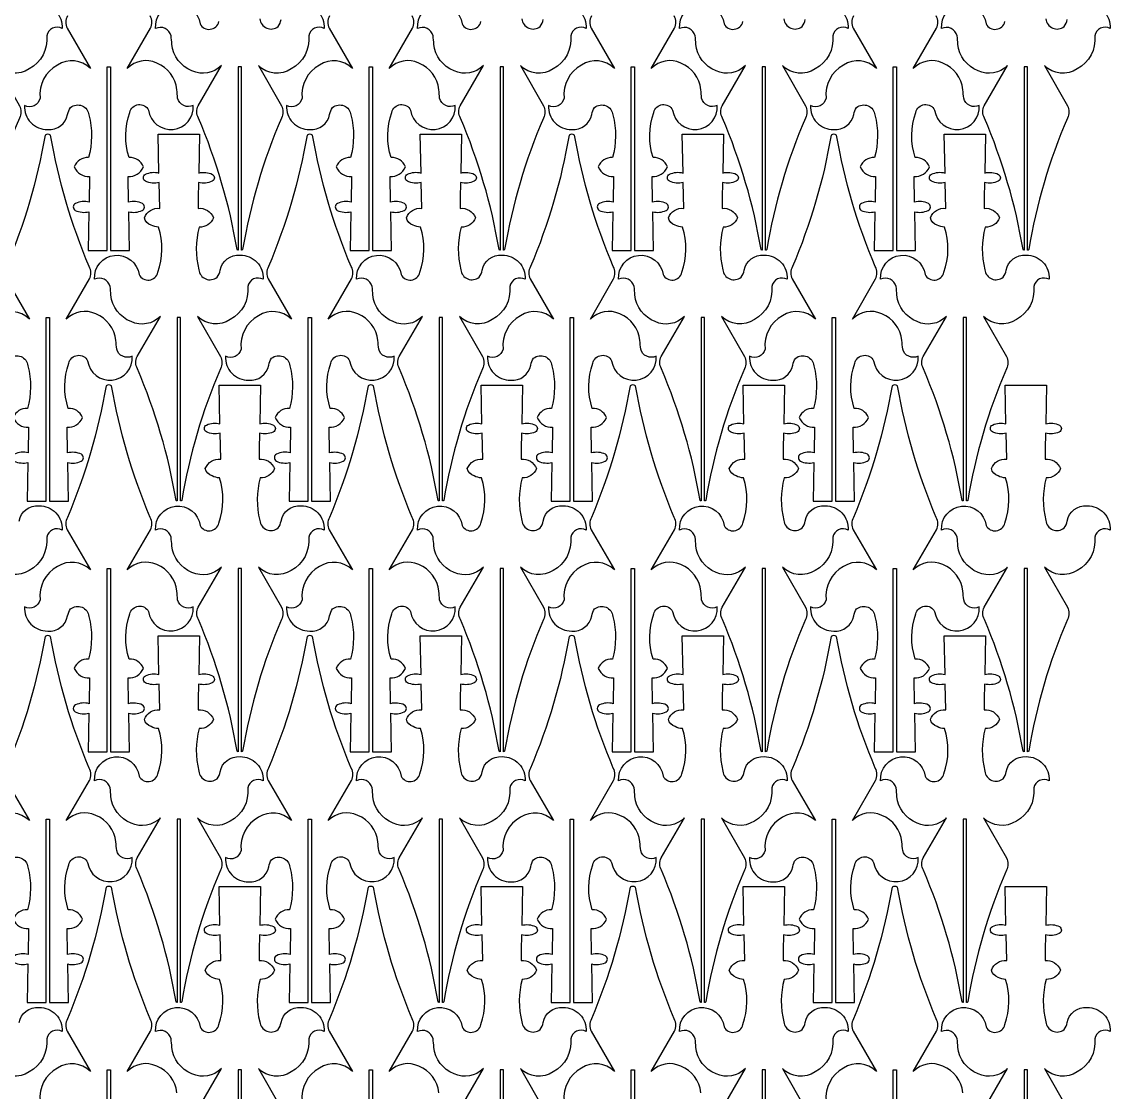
# Model space of a CAD drawing. Header units: millimetres. Extents: x 0 to 985, y 0 to 1989.
# Drawn here: x 489.8 to 971.7, y 1009.6 to 1483.5 of the extents above; entities that cross this region are included whole.
import ezdxf

# ---------------------------------------------------------------- set-up
doc = ezdxf.new("R2010")
doc.units = ezdxf.units.MM
doc.layers.get('0').update_dxf_attribs({"color": 70})

msp = doc.modelspace()

# ---------------------------------------------------------------- linework, layer by layer
for points in [[(497.43, 1491.19, -0.435338), (507.68, 1480.5, 0.502435), (500.82, 1477.32, -0.304334), (493.13, 1462.63, -0.35116), (478.54, 1464.1), (488.76, 1446.34, -0.248044), (488.72, 1440.88, 0.059291), (471.59, 1382.62, -0.355817), (471.13, 1382.36), (471.13, 1463.52), (469.56, 1463.52), (469.56, 1382.36, -0.358668), (469.12, 1382.62, 0.059291), (451.99, 1440.88, -0.248044), (451.94, 1446.34), (462.17, 1464.1, -0.318641), (449.16, 1461.77, -0.277564), (440.21, 1473.55, 0.02743), (439.89, 1477.32, 0.483016), (433.03, 1480.5, -0.969952), (452.73, 1482.58, 0.704438), (461.07, 1483.61, 0.166429)], [(613.43, 1491.19, -0.435338), (623.68, 1480.5, 0.502435), (616.82, 1477.32, -0.304334), (609.13, 1462.63, -0.35116), (594.54, 1464.1), (604.76, 1446.34, -0.248044), (604.72, 1440.88, 0.059291), (587.59, 1382.62, -0.355817), (587.13, 1382.36), (587.13, 1463.52), (585.56, 1463.52), (585.56, 1382.36, -0.358668), (585.12, 1382.62, 0.059291), (567.99, 1440.88, -0.248044), (567.94, 1446.34), (578.17, 1464.1, -0.318641), (565.16, 1461.77, -0.277564), (556.21, 1473.55, 0.02743), (555.89, 1477.32, 0.483016), (549.03, 1480.5, -0.969952), (568.73, 1482.58, 0.704438), (577.07, 1483.61, 0.166429)], [(729.43, 1491.19, -0.435338), (739.68, 1480.5, 0.502435), (732.82, 1477.32, -0.304334), (725.13, 1462.63, -0.35116), (710.54, 1464.1), (720.76, 1446.34, -0.248044), (720.72, 1440.88, 0.059291), (703.59, 1382.62, -0.355817), (703.13, 1382.36), (703.13, 1463.52), (701.56, 1463.52), (701.56, 1382.36, -0.358668), (701.12, 1382.62, 0.059291), (683.99, 1440.88, -0.248044), (683.94, 1446.34), (694.17, 1464.1, -0.318641), (681.16, 1461.77, -0.277564), (672.21, 1473.55, 0.02743), (671.89, 1477.32, 0.483016), (665.03, 1480.5, -0.969952), (684.73, 1482.58, 0.704438), (693.07, 1483.61, 0.166429)], [(845.43, 1491.19, -0.435338), (855.68, 1480.5, 0.502435), (848.82, 1477.32, -0.304334), (841.13, 1462.63, -0.35116), (826.54, 1464.1), (836.76, 1446.34, -0.248044), (836.72, 1440.88, 0.059291), (819.59, 1382.62, -0.355817), (819.13, 1382.36), (819.13, 1463.52), (817.56, 1463.52), (817.56, 1382.36, -0.358668), (817.12, 1382.62, 0.059291), (799.99, 1440.88, -0.248044), (799.94, 1446.34), (810.17, 1464.1, -0.318641), (797.16, 1461.77, -0.277564), (788.21, 1473.55, 0.02743), (787.89, 1477.32, 0.483016), (781.03, 1480.5, -0.969952), (800.73, 1482.58, 0.704438), (809.07, 1483.61, 0.166429)], [(961.43, 1491.19, -0.435338), (971.68, 1480.5, 0.502435), (964.82, 1477.32, -0.304334), (957.13, 1462.63, -0.35116), (942.54, 1464.1), (952.76, 1446.34, -0.248044), (952.72, 1440.88, 0.059291), (935.59, 1382.62, -0.355817), (935.13, 1382.36), (935.13, 1463.52), (933.56, 1463.52), (933.56, 1382.36, -0.358668), (933.12, 1382.62, 0.059291), (915.99, 1440.88, -0.248044), (915.94, 1446.34), (926.17, 1464.1, -0.318641), (913.16, 1461.77, -0.277564), (904.21, 1473.55, 0.02743), (903.89, 1477.32, 0.483016), (897.03, 1480.5, -0.969952), (916.73, 1482.58, 0.704438), (925.07, 1483.61, 0.166429)], [(509.98, 1486.09, 0.248044), (509.93, 1480.63), (520.16, 1462.87, 0.35116), (505.57, 1464.34, 0.304334), (497.88, 1449.64, -0.502435), (491.02, 1446.47, 0.435338), (501.26, 1435.78, 0.382908), (510.11, 1442.47, -0.133888), (511.43, 1445.55, -0.600156), (519.5, 1442.23, -0.13246), (519.32, 1423.36, 0.331722), (513.04, 1419.26, 0.340003), (519.84, 1415.07), (519.62, 1403.62, 0.183169), (513.57, 1403.08, 0.599927), (513.5, 1400.02, 0.176895), (519.53, 1399.41), (519.19, 1382.29), (527.56, 1382.29), (527.56, 1463.52), (529.13, 1463.52), (529.13, 1382.29), (537.49, 1382.29), (537.15, 1399.41, 0.180821), (543.11, 1399.98, 0.599927), (543.18, 1403.04, 0.179213), (537.07, 1403.62), (536.84, 1415.07, 0.340003), (543.64, 1419.26, 0.331722), (537.37, 1423.36, -0.166429), (537.63, 1443.36, -0.704438), (545.96, 1444.39, 0.969952), (565.67, 1446.47, -0.483016), (558.81, 1449.64, -0.02743), (558.48, 1453.42, 0.277564), (549.53, 1465.2, 0.318641), (536.52, 1462.87), (546.75, 1480.63, 0.248044), (546.7, 1486.09, -0.059291)], [(595.2, 1484.74, 0.600156), (603.27, 1481.42, 0.133888), (604.59, 1484.49, -0.382908)], [(625.98, 1486.09, 0.248044), (625.93, 1480.63), (636.16, 1462.87, 0.35116), (621.57, 1464.34, 0.304334), (613.88, 1449.64, -0.502435), (607.02, 1446.47, 0.435338), (617.26, 1435.78, 0.382908), (626.11, 1442.47, -0.133888), (627.43, 1445.55, -0.600156), (635.5, 1442.23, -0.13246), (635.32, 1423.36, 0.331722), (629.04, 1419.26, 0.340003), (635.84, 1415.07), (635.62, 1403.62, 0.183169), (629.57, 1403.08, 0.599927), (629.5, 1400.02, 0.176895), (635.53, 1399.41), (635.19, 1382.29), (643.56, 1382.29), (643.56, 1463.52), (645.13, 1463.52), (645.13, 1382.29), (653.49, 1382.29), (653.15, 1399.41, 0.180821), (659.11, 1399.98, 0.599927), (659.18, 1403.04, 0.179213), (653.07, 1403.62), (652.84, 1415.07, 0.340003), (659.64, 1419.26, 0.331722), (653.37, 1423.36, -0.166429), (653.63, 1443.36, -0.704438), (661.96, 1444.39, 0.969952), (681.67, 1446.47, -0.483016), (674.81, 1449.64, -0.02743), (674.48, 1453.42, 0.277564), (665.53, 1465.2, 0.318641), (652.52, 1462.87), (662.75, 1480.63, 0.248044), (662.7, 1486.09, -0.059291)], [(711.2, 1484.74, 0.600156), (719.27, 1481.42, 0.133888), (720.59, 1484.49, -0.382908)], [(741.98, 1486.09, 0.248044), (741.93, 1480.63), (752.16, 1462.87, 0.35116), (737.57, 1464.34, 0.304334), (729.88, 1449.64, -0.502435), (723.02, 1446.47, 0.435338), (733.26, 1435.78, 0.382908), (742.11, 1442.47, -0.133888), (743.43, 1445.55, -0.600156), (751.5, 1442.23, -0.13246), (751.32, 1423.36, 0.331722), (745.04, 1419.26, 0.340003), (751.84, 1415.07), (751.62, 1403.62, 0.183169), (745.57, 1403.08, 0.599927), (745.5, 1400.02, 0.176895), (751.53, 1399.41), (751.19, 1382.29), (759.56, 1382.29), (759.56, 1463.52), (761.13, 1463.52), (761.13, 1382.29), (769.49, 1382.29), (769.15, 1399.41, 0.180821), (775.11, 1399.98, 0.599927), (775.18, 1403.04, 0.179213), (769.07, 1403.62), (768.84, 1415.07, 0.340003), (775.64, 1419.26, 0.331722), (769.37, 1423.36, -0.166429), (769.63, 1443.36, -0.704438), (777.96, 1444.39, 0.969952), (797.67, 1446.47, -0.483016), (790.81, 1449.64, -0.02743), (790.48, 1453.42, 0.277564), (781.53, 1465.2, 0.318641), (768.52, 1462.87), (778.75, 1480.63, 0.248044), (778.7, 1486.09, -0.059291)], [(827.2, 1484.74, 0.600156), (835.27, 1481.42, 0.133888), (836.59, 1484.49, -0.382908)], [(857.98, 1486.09, 0.248044), (857.93, 1480.63), (868.16, 1462.87, 0.35116), (853.57, 1464.34, 0.304334), (845.88, 1449.64, -0.502435), (839.02, 1446.47, 0.435338), (849.26, 1435.78, 0.382908), (858.11, 1442.47, -0.133888), (859.43, 1445.55, -0.600156), (867.5, 1442.23, -0.13246), (867.32, 1423.36, 0.331722), (861.04, 1419.26, 0.340003), (867.84, 1415.07), (867.62, 1403.62, 0.183169), (861.57, 1403.08, 0.599927), (861.5, 1400.02, 0.176895), (867.53, 1399.41), (867.19, 1382.29), (875.56, 1382.29), (875.56, 1463.52), (877.13, 1463.52), (877.13, 1382.29), (885.49, 1382.29), (885.15, 1399.41, 0.180821), (891.11, 1399.98, 0.599927), (891.18, 1403.04, 0.179213), (885.07, 1403.62), (884.84, 1415.07, 0.340003), (891.64, 1419.26, 0.331722), (885.37, 1423.36, -0.166429), (885.63, 1443.36, -0.704438), (893.96, 1444.39, 0.969952), (913.67, 1446.47, -0.483016), (906.81, 1449.64, -0.02743), (906.48, 1453.42, 0.277564), (897.53, 1465.2, 0.318641), (884.52, 1462.87), (894.75, 1480.63, 0.248044), (894.7, 1486.09, -0.059291)], [(943.2, 1484.74, 0.600156), (951.27, 1481.42, 0.133888), (952.59, 1484.49, -0.382908)], [(486.5, 1289.02, 0.176895), (492.53, 1288.41), (492.19, 1271.29), (500.56, 1271.29), (500.56, 1352.52), (502.13, 1352.52), (502.13, 1271.29), (510.49, 1271.29), (510.15, 1288.41, 0.180821), (516.11, 1288.98, 0.599927), (516.18, 1292.04, 0.179213), (510.07, 1292.62), (509.84, 1304.07, 0.340003), (516.64, 1308.26, 0.331722), (510.37, 1312.36, -0.166429), (510.63, 1332.36, -0.704438), (518.96, 1333.39, 0.969952), (538.67, 1335.47, -0.483016), (531.81, 1338.64, -0.02743), (531.48, 1342.42, 0.277564), (522.53, 1354.2, 0.318641), (509.52, 1351.87), (519.75, 1369.63, 0.248044), (519.7, 1375.09, -0.059291), (502.58, 1433.35, 0.319458), (500.1, 1433.35, -0.059291), (482.98, 1375.09, 0.248044)], [(482.93, 1369.63), (493.16, 1351.87, 0.35116), (478.57, 1353.34, 0.304334)], [(484.43, 1334.55, -0.600156), (492.5, 1331.23, -0.13246), (492.32, 1312.36, 0.331722), (486.04, 1308.26, 0.340003), (492.84, 1304.07), (492.62, 1292.62, 0.183169), (486.57, 1292.08, 0.599927)], [(488.59, 1262.49, -0.382908), (497.43, 1269.19, -0.435338), (507.68, 1258.5, 0.502435), (500.82, 1255.32, -0.304334), (493.13, 1240.63, -0.35116), (478.54, 1242.1)], [(486.5, 1067.02, 0.176895), (492.53, 1066.41), (492.19, 1049.29), (500.56, 1049.29), (500.56, 1130.52), (502.13, 1130.52), (502.13, 1049.29), (510.49, 1049.29), (510.15, 1066.41, 0.180821), (516.11, 1066.98, 0.599927), (516.18, 1070.04, 0.179213), (510.07, 1070.62), (509.84, 1082.07, 0.340003), (516.64, 1086.26, 0.331722), (510.37, 1090.36, -0.166429), (510.63, 1110.36, -0.704438), (518.96, 1111.39, 0.969952), (538.67, 1113.47, -0.483016), (531.81, 1116.64, -0.02743), (531.48, 1120.42, 0.277564), (522.53, 1132.2, 0.318641), (509.52, 1129.87), (519.75, 1147.63, 0.248044), (519.7, 1153.09, -0.059291), (502.58, 1211.35, 0.319458), (500.1, 1211.35, -0.059291), (482.98, 1153.09, 0.248044)], [(482.93, 1147.63), (493.16, 1129.87, 0.35116), (478.57, 1131.34, 0.304334)], [(484.43, 1112.55, -0.600156), (492.5, 1109.23, -0.13246), (492.32, 1090.36, 0.331722), (486.04, 1086.26, 0.340003), (492.84, 1082.07), (492.62, 1070.62, 0.183169), (486.57, 1070.08, 0.599927)], [(558.48, 1009.42, 0.277564), (549.53, 1021.2, 0.318641), (536.52, 1018.87), (546.75, 1036.63, 0.248044), (546.7, 1042.09, -0.059291), (529.58, 1100.35, 0.319458), (527.1, 1100.35, -0.059291), (509.98, 1042.09, 0.248044), (509.93, 1036.63), (520.16, 1018.87, 0.35116), (505.57, 1020.34, 0.304334), (497.88, 1005.64, -0.502435)], [(567.94, 1002.34), (578.17, 1020.1, -0.318641), (565.16, 1017.77, -0.277564), (556.21, 1029.55, 0.02743), (555.89, 1033.32, 0.483016), (549.03, 1036.5, -0.969952), (568.73, 1038.58, 0.704438), (577.07, 1039.61, 0.166429), (577.33, 1059.6, -0.122481), (574.06, 1060.47, -0.259714), (571.06, 1063.71, -0.340003), (577.86, 1067.9), (577.63, 1079.34, -0.179213), (571.51, 1079.93, -0.599927), (571.58, 1082.99, -0.180821), (577.55, 1083.55), (577.21, 1100.68), (595.5, 1100.68), (595.16, 1083.55, -0.176895), (601.19, 1082.95, -0.599927), (601.12, 1079.89, -0.183169), (595.08, 1079.34), (594.94, 1072.52), (594.85, 1067.9, -0.340003), (601.65, 1063.71, -0.331722), (595.38, 1059.6, 0.13246), (595.2, 1040.74, 0.600156), (603.27, 1037.42, 0.133888), (604.59, 1040.49, -0.382908), (613.43, 1047.19, -0.435338), (623.68, 1036.5, 0.502435), (616.82, 1033.32, -0.304334), (609.13, 1018.63, -0.35116), (594.54, 1020.1), (604.76, 1002.34, -0.248044)], [(674.48, 1009.42, 0.277564), (665.53, 1021.2, 0.318641), (652.52, 1018.87), (662.75, 1036.63, 0.248044), (662.7, 1042.09, -0.059291), (645.58, 1100.35, 0.319458), (643.1, 1100.35, -0.059291), (625.98, 1042.09, 0.248044), (625.93, 1036.63), (636.16, 1018.87, 0.35116), (621.57, 1020.34, 0.304334), (613.88, 1005.64, -0.502435)], [(683.94, 1002.34), (694.17, 1020.1, -0.318641), (681.16, 1017.77, -0.277564), (672.21, 1029.55, 0.02743), (671.89, 1033.32, 0.483016), (665.03, 1036.5, -0.969952), (684.73, 1038.58, 0.704438), (693.07, 1039.61, 0.166429), (693.33, 1059.6, -0.122481), (690.06, 1060.47, -0.259714), (687.06, 1063.71, -0.340003), (693.86, 1067.9), (693.63, 1079.34, -0.179213), (687.51, 1079.93, -0.599927), (687.58, 1082.99, -0.180821), (693.55, 1083.55), (693.21, 1100.68), (711.5, 1100.68), (711.16, 1083.55, -0.176895), (717.19, 1082.95, -0.599927), (717.12, 1079.89, -0.183169), (711.08, 1079.34), (710.94, 1072.52), (710.85, 1067.9, -0.340003), (717.65, 1063.71, -0.331722), (711.38, 1059.6, 0.13246), (711.2, 1040.74, 0.600156), (719.27, 1037.42, 0.133888), (720.59, 1040.49, -0.382908), (729.43, 1047.19, -0.435338), (739.68, 1036.5, 0.502435), (732.82, 1033.32, -0.304334), (725.13, 1018.63, -0.35116), (710.54, 1020.1), (720.76, 1002.34, -0.248044)], [(790.48, 1009.42, 0.277564), (781.53, 1021.2, 0.318641), (768.52, 1018.87), (778.75, 1036.63, 0.248044), (778.7, 1042.09, -0.059291), (761.58, 1100.35, 0.319458), (759.1, 1100.35, -0.059291), (741.98, 1042.09, 0.248044), (741.93, 1036.63), (752.16, 1018.87, 0.35116), (737.57, 1020.34, 0.304334), (729.88, 1005.64, -0.502435)], [(799.94, 1002.34), (810.17, 1020.1, -0.318641), (797.16, 1017.77, -0.277564), (788.21, 1029.55, 0.02743), (787.89, 1033.32, 0.483016), (781.03, 1036.5, -0.969952), (800.73, 1038.58, 0.704438), (809.07, 1039.61, 0.166429), (809.33, 1059.6, -0.122481), (806.06, 1060.47, -0.259714), (803.06, 1063.71, -0.340003), (809.86, 1067.9), (809.63, 1079.34, -0.179213), (803.51, 1079.93, -0.599927), (803.58, 1082.99, -0.180821), (809.55, 1083.55), (809.21, 1100.68), (827.5, 1100.68), (827.16, 1083.55, -0.176895), (833.19, 1082.95, -0.599927), (833.12, 1079.89, -0.183169), (827.08, 1079.34), (826.94, 1072.52), (826.85, 1067.9, -0.340003), (833.65, 1063.71, -0.331722), (827.38, 1059.6, 0.13246), (827.2, 1040.74, 0.600156), (835.27, 1037.42, 0.133888), (836.59, 1040.49, -0.382908), (845.43, 1047.19, -0.435338), (855.68, 1036.5, 0.502435), (848.82, 1033.32, -0.304334), (841.13, 1018.63, -0.35116), (826.54, 1020.1), (836.76, 1002.34, -0.248044)], [(906.48, 1009.42, 0.277564), (897.53, 1021.2, 0.318641), (884.52, 1018.87), (894.75, 1036.63, 0.248044), (894.7, 1042.09, -0.059291), (877.58, 1100.35, 0.319458), (875.1, 1100.35, -0.059291), (857.98, 1042.09, 0.248044), (857.93, 1036.63), (868.16, 1018.87, 0.35116), (853.57, 1020.34, 0.304334), (845.88, 1005.64, -0.502435)], [(915.94, 1002.34), (926.17, 1020.1, -0.318641), (913.16, 1017.77, -0.277564), (904.21, 1029.55, 0.02743), (903.89, 1033.32, 0.483016), (897.03, 1036.5, -0.969952), (916.73, 1038.58, 0.704438), (925.07, 1039.61, 0.166429), (925.33, 1059.6, -0.122481), (922.06, 1060.47, -0.259714), (919.06, 1063.71, -0.340003), (925.86, 1067.9), (925.63, 1079.34, -0.179213), (919.51, 1079.93, -0.599927), (919.58, 1082.99, -0.180821), (925.55, 1083.55), (925.21, 1100.68), (943.5, 1100.68), (943.16, 1083.55, -0.176895), (949.19, 1082.95, -0.599927), (949.12, 1079.89, -0.183169), (943.08, 1079.34), (942.94, 1072.52), (942.85, 1067.9, -0.340003), (949.65, 1063.71, -0.331722), (943.38, 1059.6, 0.13246), (943.2, 1040.74, 0.600156), (951.27, 1037.42, 0.133888), (952.59, 1040.49, -0.382908), (961.43, 1047.19, -0.435338), (971.68, 1036.5, 0.502435), (964.82, 1033.32, -0.304334), (957.13, 1018.63, -0.35116), (942.54, 1020.1), (952.76, 1002.34, -0.248044)], [(488.59, 1040.49, -0.382908), (497.43, 1047.19, -0.435338), (507.68, 1036.5, 0.502435), (500.82, 1033.32, -0.304334), (493.13, 1018.63, -0.35116), (478.54, 1020.1)], [(587.13, 938.36), (587.13, 1019.52), (585.56, 1019.52), (585.56, 938.36, -0.358668)], [(703.13, 938.36), (703.13, 1019.52), (701.56, 1019.52), (701.56, 938.36, -0.358668)], [(819.13, 938.36), (819.13, 1019.52), (817.56, 1019.52), (817.56, 938.36, -0.358668)], [(935.13, 938.36), (935.13, 1019.52), (933.56, 1019.52), (933.56, 938.36, -0.358668)]]:
    msp.add_lwpolyline(points, format="xyb")
for points in [[(567.94, 1405.52), (567.85, 1400.9, -0.340003), (574.65, 1396.71, -0.331722), (568.38, 1392.6, 0.13246), (568.2, 1373.74, 0.600156), (576.27, 1370.42, 0.133888), (577.59, 1373.49, -0.382908), (586.43, 1380.19, -0.435338), (596.68, 1369.5, 0.502435), (589.82, 1366.32, -0.304334), (582.13, 1351.63, -0.35116), (567.54, 1353.1), (577.76, 1335.34, -0.248044), (577.72, 1329.88, 0.059291), (560.59, 1271.62, -0.355817), (560.13, 1271.36), (560.13, 1352.52), (558.56, 1352.52), (558.56, 1271.36, -0.358668), (558.12, 1271.62, 0.059291), (540.99, 1329.88, -0.248044), (540.94, 1335.34), (551.17, 1353.1, -0.318641), (538.16, 1350.77, -0.277564), (529.21, 1362.55, 0.02743), (528.89, 1366.32, 0.483016), (522.03, 1369.5, -0.969952), (541.73, 1371.58, 0.704438), (550.07, 1372.61, 0.166429), (550.33, 1392.6, -0.122481), (547.06, 1393.47, -0.259714), (544.06, 1396.71, -0.340003), (550.86, 1400.9), (550.63, 1412.34, -0.179213), (544.51, 1412.93, -0.599927), (544.58, 1415.99, -0.180821), (550.55, 1416.55), (550.21, 1433.68), (568.5, 1433.68), (568.16, 1416.55, -0.176895), (574.19, 1415.95, -0.599927), (574.12, 1412.89, -0.183169), (568.08, 1412.34)], [(618.13, 1352.52), (618.13, 1271.29), (626.49, 1271.29), (626.15, 1288.41, 0.180821), (632.11, 1288.98, 0.599927), (632.18, 1292.04, 0.179213), (626.07, 1292.62), (625.84, 1304.07, 0.340003), (632.64, 1308.26, 0.331722), (626.37, 1312.36, -0.166429), (626.63, 1332.36, -0.704438), (634.96, 1333.39, 0.969952), (654.67, 1335.47, -0.483016), (647.81, 1338.64, -0.02743), (647.48, 1342.42, 0.277564), (638.53, 1354.2, 0.318641), (625.52, 1351.87), (635.75, 1369.63, 0.248044), (635.7, 1375.09, -0.059291), (618.58, 1433.35, 0.319458), (616.1, 1433.35, -0.059291), (598.98, 1375.09, 0.248044), (598.93, 1369.63), (609.16, 1351.87, 0.35116), (594.57, 1353.34, 0.304334), (586.88, 1338.64, -0.502435), (580.02, 1335.47, 0.435338), (590.26, 1324.78, 0.382908), (599.11, 1331.47, -0.133888), (600.43, 1334.55, -0.600156), (608.5, 1331.23, -0.13246), (608.32, 1312.36, 0.331722), (602.04, 1308.26, 0.340003), (608.84, 1304.07), (608.62, 1292.62, 0.183169), (602.57, 1292.08, 0.599927), (602.5, 1289.02, 0.176895), (608.53, 1288.41), (608.19, 1271.29), (616.56, 1271.29), (616.56, 1352.52)], [(683.94, 1405.52), (683.85, 1400.9, -0.340003), (690.65, 1396.71, -0.331722), (684.38, 1392.6, 0.13246), (684.2, 1373.74, 0.600156), (692.27, 1370.42, 0.133888), (693.59, 1373.49, -0.382908), (702.43, 1380.19, -0.435338), (712.68, 1369.5, 0.502435), (705.82, 1366.32, -0.304334), (698.13, 1351.63, -0.35116), (683.54, 1353.1), (693.76, 1335.34, -0.248044), (693.72, 1329.88, 0.059291), (676.59, 1271.62, -0.355817), (676.13, 1271.36), (676.13, 1352.52), (674.56, 1352.52), (674.56, 1271.36, -0.358668), (674.12, 1271.62, 0.059291), (656.99, 1329.88, -0.248044), (656.94, 1335.34), (667.17, 1353.1, -0.318641), (654.16, 1350.77, -0.277564), (645.21, 1362.55, 0.02743), (644.89, 1366.32, 0.483016), (638.03, 1369.5, -0.969952), (657.73, 1371.58, 0.704438), (666.07, 1372.61, 0.166429), (666.33, 1392.6, -0.122481), (663.06, 1393.47, -0.259714), (660.06, 1396.71, -0.340003), (666.86, 1400.9), (666.63, 1412.34, -0.179213), (660.51, 1412.93, -0.599927), (660.58, 1415.99, -0.180821), (666.55, 1416.55), (666.21, 1433.68), (684.5, 1433.68), (684.16, 1416.55, -0.176895), (690.19, 1415.95, -0.599927), (690.12, 1412.89, -0.183169), (684.08, 1412.34)], [(734.13, 1352.52), (734.13, 1271.29), (742.49, 1271.29), (742.15, 1288.41, 0.180821), (748.11, 1288.98, 0.599927), (748.18, 1292.04, 0.179213), (742.07, 1292.62), (741.84, 1304.07, 0.340003), (748.64, 1308.26, 0.331722), (742.37, 1312.36, -0.166429), (742.63, 1332.36, -0.704438), (750.96, 1333.39, 0.969952), (770.67, 1335.47, -0.483016), (763.81, 1338.64, -0.02743), (763.48, 1342.42, 0.277564), (754.53, 1354.2, 0.318641), (741.52, 1351.87), (751.75, 1369.63, 0.248044), (751.7, 1375.09, -0.059291), (734.58, 1433.35, 0.319458), (732.1, 1433.35, -0.059291), (714.98, 1375.09, 0.248044), (714.93, 1369.63), (725.16, 1351.87, 0.35116), (710.57, 1353.34, 0.304334), (702.88, 1338.64, -0.502435), (696.02, 1335.47, 0.435338), (706.26, 1324.78, 0.382908), (715.11, 1331.47, -0.133888), (716.43, 1334.55, -0.600156), (724.5, 1331.23, -0.13246), (724.32, 1312.36, 0.331722), (718.04, 1308.26, 0.340003), (724.84, 1304.07), (724.62, 1292.62, 0.183169), (718.57, 1292.08, 0.599927), (718.5, 1289.02, 0.176895), (724.53, 1288.41), (724.19, 1271.29), (732.56, 1271.29), (732.56, 1352.52)], [(799.94, 1405.52), (799.85, 1400.9, -0.340003), (806.65, 1396.71, -0.331722), (800.38, 1392.6, 0.13246), (800.2, 1373.74, 0.600156), (808.27, 1370.42, 0.133888), (809.59, 1373.49, -0.382908), (818.43, 1380.19, -0.435338), (828.68, 1369.5, 0.502435), (821.82, 1366.32, -0.304334), (814.13, 1351.63, -0.35116), (799.54, 1353.1), (809.76, 1335.34, -0.248044), (809.72, 1329.88, 0.059291), (792.59, 1271.62, -0.355817), (792.13, 1271.36), (792.13, 1352.52), (790.56, 1352.52), (790.56, 1271.36, -0.358668), (790.12, 1271.62, 0.059291), (772.99, 1329.88, -0.248044), (772.94, 1335.34), (783.17, 1353.1, -0.318641), (770.16, 1350.77, -0.277564), (761.21, 1362.55, 0.02743), (760.89, 1366.32, 0.483016), (754.03, 1369.5, -0.969952), (773.73, 1371.58, 0.704438), (782.07, 1372.61, 0.166429), (782.33, 1392.6, -0.122481), (779.06, 1393.47, -0.259714), (776.06, 1396.71, -0.340003), (782.86, 1400.9), (782.63, 1412.34, -0.179213), (776.51, 1412.93, -0.599927), (776.58, 1415.99, -0.180821), (782.55, 1416.55), (782.21, 1433.68), (800.5, 1433.68), (800.16, 1416.55, -0.176895), (806.19, 1415.95, -0.599927), (806.12, 1412.89, -0.183169), (800.08, 1412.34)], [(850.13, 1352.52), (850.13, 1271.29), (858.49, 1271.29), (858.15, 1288.41, 0.180821), (864.11, 1288.98, 0.599927), (864.18, 1292.04, 0.179213), (858.07, 1292.62), (857.84, 1304.07, 0.340003), (864.64, 1308.26, 0.331722), (858.37, 1312.36, -0.166429), (858.63, 1332.36, -0.704438), (866.96, 1333.39, 0.969952), (886.67, 1335.47, -0.483016), (879.81, 1338.64, -0.02743), (879.48, 1342.42, 0.277564), (870.53, 1354.2, 0.318641), (857.52, 1351.87), (867.75, 1369.63, 0.248044), (867.7, 1375.09, -0.059291), (850.58, 1433.35, 0.319458), (848.1, 1433.35, -0.059291), (830.98, 1375.09, 0.248044), (830.93, 1369.63), (841.16, 1351.87, 0.35116), (826.57, 1353.34, 0.304334), (818.88, 1338.64, -0.502435), (812.02, 1335.47, 0.435338), (822.26, 1324.78, 0.382908), (831.11, 1331.47, -0.133888), (832.43, 1334.55, -0.600156), (840.5, 1331.23, -0.13246), (840.32, 1312.36, 0.331722), (834.04, 1308.26, 0.340003), (840.84, 1304.07), (840.62, 1292.62, 0.183169), (834.57, 1292.08, 0.599927), (834.5, 1289.02, 0.176895), (840.53, 1288.41), (840.19, 1271.29), (848.56, 1271.29), (848.56, 1352.52)], [(915.94, 1405.52), (915.85, 1400.9, -0.340003), (922.65, 1396.71, -0.331722), (916.38, 1392.6, 0.13246), (916.2, 1373.74, 0.600156), (924.27, 1370.42, 0.133888), (925.59, 1373.49, -0.382908), (934.43, 1380.19, -0.435338), (944.68, 1369.5, 0.502435), (937.82, 1366.32, -0.304334), (930.13, 1351.63, -0.35116), (915.54, 1353.1), (925.76, 1335.34, -0.248044), (925.72, 1329.88, 0.059291), (908.59, 1271.62, -0.355817), (908.13, 1271.36), (908.13, 1352.52), (906.56, 1352.52), (906.56, 1271.36, -0.358668), (906.12, 1271.62, 0.059291), (888.99, 1329.88, -0.248044), (888.94, 1335.34), (899.17, 1353.1, -0.318641), (886.16, 1350.77, -0.277564), (877.21, 1362.55, 0.02743), (876.89, 1366.32, 0.483016), (870.03, 1369.5, -0.969952), (889.73, 1371.58, 0.704438), (898.07, 1372.61, 0.166429), (898.33, 1392.6, -0.122481), (895.06, 1393.47, -0.259714), (892.06, 1396.71, -0.340003), (898.86, 1400.9), (898.63, 1412.34, -0.179213), (892.51, 1412.93, -0.599927), (892.58, 1415.99, -0.180821), (898.55, 1416.55), (898.21, 1433.68), (916.5, 1433.68), (916.16, 1416.55, -0.176895), (922.19, 1415.95, -0.599927), (922.12, 1412.89, -0.183169), (916.08, 1412.34)], [(529.13, 1241.52), (529.13, 1160.29), (537.49, 1160.29), (537.15, 1177.41, 0.180821), (543.11, 1177.98, 0.599927), (543.18, 1181.04, 0.179213), (537.07, 1181.62), (536.84, 1193.07, 0.340003), (543.64, 1197.26, 0.331722), (537.37, 1201.36, -0.166429), (537.63, 1221.36, -0.704438), (545.96, 1222.39, 0.969952), (565.67, 1224.47, -0.483016), (558.81, 1227.64, -0.02743), (558.48, 1231.42, 0.277564), (549.53, 1243.2, 0.318641), (536.52, 1240.87), (546.75, 1258.63, 0.248044), (546.7, 1264.09, -0.059291), (529.58, 1322.35, 0.319458), (527.1, 1322.35, -0.059291), (509.98, 1264.09, 0.248044), (509.93, 1258.63), (520.16, 1240.87, 0.35116), (505.57, 1242.34, 0.304334), (497.88, 1227.64, -0.502435), (491.02, 1224.47, 0.435338), (501.26, 1213.78, 0.382908), (510.11, 1220.47, -0.133888), (511.43, 1223.55, -0.600156), (519.5, 1220.23, -0.13246), (519.32, 1201.36, 0.331722), (513.04, 1197.26, 0.340003), (519.84, 1193.07), (519.62, 1181.62, 0.183169), (513.57, 1181.08, 0.599927), (513.5, 1178.02, 0.176895), (519.53, 1177.41), (519.19, 1160.29), (527.56, 1160.29), (527.56, 1241.52)], [(594.94, 1294.52), (594.85, 1289.9, -0.340003), (601.65, 1285.71, -0.331722), (595.38, 1281.6, 0.13246), (595.2, 1262.74, 0.600156), (603.27, 1259.42, 0.133888), (604.59, 1262.49, -0.382908), (613.43, 1269.19, -0.435338), (623.68, 1258.5, 0.502435), (616.82, 1255.32, -0.304334), (609.13, 1240.63, -0.35116), (594.54, 1242.1), (604.76, 1224.34, -0.248044), (604.72, 1218.88, 0.059291), (587.59, 1160.62, -0.355817), (587.13, 1160.36), (587.13, 1241.52), (585.56, 1241.52), (585.56, 1160.36, -0.358668), (585.12, 1160.62, 0.059291), (567.99, 1218.88, -0.248044), (567.94, 1224.34), (578.17, 1242.1, -0.318641), (565.16, 1239.77, -0.277564), (556.21, 1251.55, 0.02743), (555.89, 1255.32, 0.483016), (549.03, 1258.5, -0.969952), (568.73, 1260.58, 0.704438), (577.07, 1261.61, 0.166429), (577.33, 1281.6, -0.122481), (574.06, 1282.47, -0.259714), (571.06, 1285.71, -0.340003), (577.86, 1289.9), (577.63, 1301.34, -0.179213), (571.51, 1301.93, -0.599927), (571.58, 1304.99, -0.180821), (577.55, 1305.55), (577.21, 1322.68), (595.5, 1322.68), (595.16, 1305.55, -0.176895), (601.19, 1304.95, -0.599927), (601.12, 1301.89, -0.183169), (595.08, 1301.34)], [(645.13, 1241.52), (645.13, 1160.29), (653.49, 1160.29), (653.15, 1177.41, 0.180821), (659.11, 1177.98, 0.599927), (659.18, 1181.04, 0.179213), (653.07, 1181.62), (652.84, 1193.07, 0.340003), (659.64, 1197.26, 0.331722), (653.37, 1201.36, -0.166429), (653.63, 1221.36, -0.704438), (661.96, 1222.39, 0.969952), (681.67, 1224.47, -0.483016), (674.81, 1227.64, -0.02743), (674.48, 1231.42, 0.277564), (665.53, 1243.2, 0.318641), (652.52, 1240.87), (662.75, 1258.63, 0.248044), (662.7, 1264.09, -0.059291), (645.58, 1322.35, 0.319458), (643.1, 1322.35, -0.059291), (625.98, 1264.09, 0.248044), (625.93, 1258.63), (636.16, 1240.87, 0.35116), (621.57, 1242.34, 0.304334), (613.88, 1227.64, -0.502435), (607.02, 1224.47, 0.435338), (617.26, 1213.78, 0.382908), (626.11, 1220.47, -0.133888), (627.43, 1223.55, -0.600156), (635.5, 1220.23, -0.13246), (635.32, 1201.36, 0.331722), (629.04, 1197.26, 0.340003), (635.84, 1193.07), (635.62, 1181.62, 0.183169), (629.57, 1181.08, 0.599927), (629.5, 1178.02, 0.176895), (635.53, 1177.41), (635.19, 1160.29), (643.56, 1160.29), (643.56, 1241.52)], [(710.94, 1294.52), (710.85, 1289.9, -0.340003), (717.65, 1285.71, -0.331722), (711.38, 1281.6, 0.13246), (711.2, 1262.74, 0.600156), (719.27, 1259.42, 0.133888), (720.59, 1262.49, -0.382908), (729.43, 1269.19, -0.435338), (739.68, 1258.5, 0.502435), (732.82, 1255.32, -0.304334), (725.13, 1240.63, -0.35116), (710.54, 1242.1), (720.76, 1224.34, -0.248044), (720.72, 1218.88, 0.059291), (703.59, 1160.62, -0.355817), (703.13, 1160.36), (703.13, 1241.52), (701.56, 1241.52), (701.56, 1160.36, -0.358668), (701.12, 1160.62, 0.059291), (683.99, 1218.88, -0.248044), (683.94, 1224.34), (694.17, 1242.1, -0.318641), (681.16, 1239.77, -0.277564), (672.21, 1251.55, 0.02743), (671.89, 1255.32, 0.483016), (665.03, 1258.5, -0.969952), (684.73, 1260.58, 0.704438), (693.07, 1261.61, 0.166429), (693.33, 1281.6, -0.122481), (690.06, 1282.47, -0.259714), (687.06, 1285.71, -0.340003), (693.86, 1289.9), (693.63, 1301.34, -0.179213), (687.51, 1301.93, -0.599927), (687.58, 1304.99, -0.180821), (693.55, 1305.55), (693.21, 1322.68), (711.5, 1322.68), (711.16, 1305.55, -0.176895), (717.19, 1304.95, -0.599927), (717.12, 1301.89, -0.183169), (711.08, 1301.34)], [(761.13, 1241.52), (761.13, 1160.29), (769.49, 1160.29), (769.15, 1177.41, 0.180821), (775.11, 1177.98, 0.599927), (775.18, 1181.04, 0.179213), (769.07, 1181.62), (768.84, 1193.07, 0.340003), (775.64, 1197.26, 0.331722), (769.37, 1201.36, -0.166429), (769.63, 1221.36, -0.704438), (777.96, 1222.39, 0.969952), (797.67, 1224.47, -0.483016), (790.81, 1227.64, -0.02743), (790.48, 1231.42, 0.277564), (781.53, 1243.2, 0.318641), (768.52, 1240.87), (778.75, 1258.63, 0.248044), (778.7, 1264.09, -0.059291), (761.58, 1322.35, 0.319458), (759.1, 1322.35, -0.059291), (741.98, 1264.09, 0.248044), (741.93, 1258.63), (752.16, 1240.87, 0.35116), (737.57, 1242.34, 0.304334), (729.88, 1227.64, -0.502435), (723.02, 1224.47, 0.435338), (733.26, 1213.78, 0.382908), (742.11, 1220.47, -0.133888), (743.43, 1223.55, -0.600156), (751.5, 1220.23, -0.13246), (751.32, 1201.36, 0.331722), (745.04, 1197.26, 0.340003), (751.84, 1193.07), (751.62, 1181.62, 0.183169), (745.57, 1181.08, 0.599927), (745.5, 1178.02, 0.176895), (751.53, 1177.41), (751.19, 1160.29), (759.56, 1160.29), (759.56, 1241.52)], [(826.94, 1294.52), (826.85, 1289.9, -0.340003), (833.65, 1285.71, -0.331722), (827.38, 1281.6, 0.13246), (827.2, 1262.74, 0.600156), (835.27, 1259.42, 0.133888), (836.59, 1262.49, -0.382908), (845.43, 1269.19, -0.435338), (855.68, 1258.5, 0.502435), (848.82, 1255.32, -0.304334), (841.13, 1240.63, -0.35116), (826.54, 1242.1), (836.76, 1224.34, -0.248044), (836.72, 1218.88, 0.059291), (819.59, 1160.62, -0.355817), (819.13, 1160.36), (819.13, 1241.52), (817.56, 1241.52), (817.56, 1160.36, -0.358668), (817.12, 1160.62, 0.059291), (799.99, 1218.88, -0.248044), (799.94, 1224.34), (810.17, 1242.1, -0.318641), (797.16, 1239.77, -0.277564), (788.21, 1251.55, 0.02743), (787.89, 1255.32, 0.483016), (781.03, 1258.5, -0.969952), (800.73, 1260.58, 0.704438), (809.07, 1261.61, 0.166429), (809.33, 1281.6, -0.122481), (806.06, 1282.47, -0.259714), (803.06, 1285.71, -0.340003), (809.86, 1289.9), (809.63, 1301.34, -0.179213), (803.51, 1301.93, -0.599927), (803.58, 1304.99, -0.180821), (809.55, 1305.55), (809.21, 1322.68), (827.5, 1322.68), (827.16, 1305.55, -0.176895), (833.19, 1304.95, -0.599927), (833.12, 1301.89, -0.183169), (827.08, 1301.34)], [(877.13, 1241.52), (877.13, 1160.29), (885.49, 1160.29), (885.15, 1177.41, 0.180821), (891.11, 1177.98, 0.599927), (891.18, 1181.04, 0.179213), (885.07, 1181.62), (884.84, 1193.07, 0.340003), (891.64, 1197.26, 0.331722), (885.37, 1201.36, -0.166429), (885.63, 1221.36, -0.704438), (893.96, 1222.39, 0.969952), (913.67, 1224.47, -0.483016), (906.81, 1227.64, -0.02743), (906.48, 1231.42, 0.277564), (897.53, 1243.2, 0.318641), (884.52, 1240.87), (894.75, 1258.63, 0.248044), (894.7, 1264.09, -0.059291), (877.58, 1322.35, 0.319458), (875.1, 1322.35, -0.059291), (857.98, 1264.09, 0.248044), (857.93, 1258.63), (868.16, 1240.87, 0.35116), (853.57, 1242.34, 0.304334), (845.88, 1227.64, -0.502435), (839.02, 1224.47, 0.435338), (849.26, 1213.78, 0.382908), (858.11, 1220.47, -0.133888), (859.43, 1223.55, -0.600156), (867.5, 1220.23, -0.13246), (867.32, 1201.36, 0.331722), (861.04, 1197.26, 0.340003), (867.84, 1193.07), (867.62, 1181.62, 0.183169), (861.57, 1181.08, 0.599927), (861.5, 1178.02, 0.176895), (867.53, 1177.41), (867.19, 1160.29), (875.56, 1160.29), (875.56, 1241.52)], [(942.94, 1294.52), (942.85, 1289.9, -0.340003), (949.65, 1285.71, -0.331722), (943.38, 1281.6, 0.13246), (943.2, 1262.74, 0.600156), (951.27, 1259.42, 0.133888), (952.59, 1262.49, -0.382908), (961.43, 1269.19, -0.435338), (971.68, 1258.5, 0.502435), (964.82, 1255.32, -0.304334), (957.13, 1240.63, -0.35116), (942.54, 1242.1), (952.76, 1224.34, -0.248044), (952.72, 1218.88, 0.059291), (935.59, 1160.62, -0.355817), (935.13, 1160.36), (935.13, 1241.52), (933.56, 1241.52), (933.56, 1160.36, -0.358668), (933.12, 1160.62, 0.059291), (915.99, 1218.88, -0.248044), (915.94, 1224.34), (926.17, 1242.1, -0.318641), (913.16, 1239.77, -0.277564), (904.21, 1251.55, 0.02743), (903.89, 1255.32, 0.483016), (897.03, 1258.5, -0.969952), (916.73, 1260.58, 0.704438), (925.07, 1261.61, 0.166429), (925.33, 1281.6, -0.122481), (922.06, 1282.47, -0.259714), (919.06, 1285.71, -0.340003), (925.86, 1289.9), (925.63, 1301.34, -0.179213), (919.51, 1301.93, -0.599927), (919.58, 1304.99, -0.180821), (925.55, 1305.55), (925.21, 1322.68), (943.5, 1322.68), (943.16, 1305.55, -0.176895), (949.19, 1304.95, -0.599927), (949.12, 1301.89, -0.183169), (943.08, 1301.34)], [(567.94, 1183.52), (567.85, 1178.9, -0.340003), (574.65, 1174.71, -0.331722), (568.38, 1170.6, 0.13246), (568.2, 1151.74, 0.600156), (576.27, 1148.42, 0.133888), (577.59, 1151.49, -0.382908), (586.43, 1158.19, -0.435338), (596.68, 1147.5, 0.502435), (589.82, 1144.32, -0.304334), (582.13, 1129.63, -0.35116), (567.54, 1131.1), (577.76, 1113.34, -0.248044), (577.72, 1107.88, 0.059291), (560.59, 1049.62, -0.355817), (560.13, 1049.36), (560.13, 1130.52), (558.56, 1130.52), (558.56, 1049.36, -0.358668), (558.12, 1049.62, 0.059291), (540.99, 1107.88, -0.248044), (540.94, 1113.34), (551.17, 1131.1, -0.318641), (538.16, 1128.77, -0.277564), (529.21, 1140.55, 0.02743), (528.89, 1144.32, 0.483016), (522.03, 1147.5, -0.969952), (541.73, 1149.58, 0.704438), (550.07, 1150.61, 0.166429), (550.33, 1170.6, -0.122481), (547.06, 1171.47, -0.259714), (544.06, 1174.71, -0.340003), (550.86, 1178.9), (550.63, 1190.34, -0.179213), (544.51, 1190.93, -0.599927), (544.58, 1193.99, -0.180821), (550.55, 1194.55), (550.21, 1211.68), (568.5, 1211.68), (568.16, 1194.55, -0.176895), (574.19, 1193.95, -0.599927), (574.12, 1190.89, -0.183169), (568.08, 1190.34)], [(618.13, 1130.52), (618.13, 1049.29), (626.49, 1049.29), (626.15, 1066.41, 0.180821), (632.11, 1066.98, 0.599927), (632.18, 1070.04, 0.179213), (626.07, 1070.62), (625.84, 1082.07, 0.340003), (632.64, 1086.26, 0.331722), (626.37, 1090.36, -0.166429), (626.63, 1110.36, -0.704438), (634.96, 1111.39, 0.969952), (654.67, 1113.47, -0.483016), (647.81, 1116.64, -0.02743), (647.48, 1120.42, 0.277564), (638.53, 1132.2, 0.318641), (625.52, 1129.87), (635.75, 1147.63, 0.248044), (635.7, 1153.09, -0.059291), (618.58, 1211.35, 0.319458), (616.1, 1211.35, -0.059291), (598.98, 1153.09, 0.248044), (598.93, 1147.63), (609.16, 1129.87, 0.35116), (594.57, 1131.34, 0.304334), (586.88, 1116.64, -0.502435), (580.02, 1113.47, 0.435338), (590.26, 1102.78, 0.382908), (599.11, 1109.47, -0.133888), (600.43, 1112.55, -0.600156), (608.5, 1109.23, -0.13246), (608.32, 1090.36, 0.331722), (602.04, 1086.26, 0.340003), (608.84, 1082.07), (608.62, 1070.62, 0.183169), (602.57, 1070.08, 0.599927), (602.5, 1067.02, 0.176895), (608.53, 1066.41), (608.19, 1049.29), (616.56, 1049.29), (616.56, 1130.52)], [(683.94, 1183.52), (683.85, 1178.9, -0.340003), (690.65, 1174.71, -0.331722), (684.38, 1170.6, 0.13246), (684.2, 1151.74, 0.600156), (692.27, 1148.42, 0.133888), (693.59, 1151.49, -0.382908), (702.43, 1158.19, -0.435338), (712.68, 1147.5, 0.502435), (705.82, 1144.32, -0.304334), (698.13, 1129.63, -0.35116), (683.54, 1131.1), (693.76, 1113.34, -0.248044), (693.72, 1107.88, 0.059291), (676.59, 1049.62, -0.355817), (676.13, 1049.36), (676.13, 1130.52), (674.56, 1130.52), (674.56, 1049.36, -0.358668), (674.12, 1049.62, 0.059291), (656.99, 1107.88, -0.248044), (656.94, 1113.34), (667.17, 1131.1, -0.318641), (654.16, 1128.77, -0.277564), (645.21, 1140.55, 0.02743), (644.89, 1144.32, 0.483016), (638.03, 1147.5, -0.969952), (657.73, 1149.58, 0.704438), (666.07, 1150.61, 0.166429), (666.33, 1170.6, -0.122481), (663.06, 1171.47, -0.259714), (660.06, 1174.71, -0.340003), (666.86, 1178.9), (666.63, 1190.34, -0.179213), (660.51, 1190.93, -0.599927), (660.58, 1193.99, -0.180821), (666.55, 1194.55), (666.21, 1211.68), (684.5, 1211.68), (684.16, 1194.55, -0.176895), (690.19, 1193.95, -0.599927), (690.12, 1190.89, -0.183169), (684.08, 1190.34)], [(734.13, 1130.52), (734.13, 1049.29), (742.49, 1049.29), (742.15, 1066.41, 0.180821), (748.11, 1066.98, 0.599927), (748.18, 1070.04, 0.179213), (742.07, 1070.62), (741.84, 1082.07, 0.340003), (748.64, 1086.26, 0.331722), (742.37, 1090.36, -0.166429), (742.63, 1110.36, -0.704438), (750.96, 1111.39, 0.969952), (770.67, 1113.47, -0.483016), (763.81, 1116.64, -0.02743), (763.48, 1120.42, 0.277564), (754.53, 1132.2, 0.318641), (741.52, 1129.87), (751.75, 1147.63, 0.248044), (751.7, 1153.09, -0.059291), (734.58, 1211.35, 0.319458), (732.1, 1211.35, -0.059291), (714.98, 1153.09, 0.248044), (714.93, 1147.63), (725.16, 1129.87, 0.35116), (710.57, 1131.34, 0.304334), (702.88, 1116.64, -0.502435), (696.02, 1113.47, 0.435338), (706.26, 1102.78, 0.382908), (715.11, 1109.47, -0.133888), (716.43, 1112.55, -0.600156), (724.5, 1109.23, -0.13246), (724.32, 1090.36, 0.331722), (718.04, 1086.26, 0.340003), (724.84, 1082.07), (724.62, 1070.62, 0.183169), (718.57, 1070.08, 0.599927), (718.5, 1067.02, 0.176895), (724.53, 1066.41), (724.19, 1049.29), (732.56, 1049.29), (732.56, 1130.52)], [(799.94, 1183.52), (799.85, 1178.9, -0.340003), (806.65, 1174.71, -0.331722), (800.38, 1170.6, 0.13246), (800.2, 1151.74, 0.600156), (808.27, 1148.42, 0.133888), (809.59, 1151.49, -0.382908), (818.43, 1158.19, -0.435338), (828.68, 1147.5, 0.502435), (821.82, 1144.32, -0.304334), (814.13, 1129.63, -0.35116), (799.54, 1131.1), (809.76, 1113.34, -0.248044), (809.72, 1107.88, 0.059291), (792.59, 1049.62, -0.355817), (792.13, 1049.36), (792.13, 1130.52), (790.56, 1130.52), (790.56, 1049.36, -0.358668), (790.12, 1049.62, 0.059291), (772.99, 1107.88, -0.248044), (772.94, 1113.34), (783.17, 1131.1, -0.318641), (770.16, 1128.77, -0.277564), (761.21, 1140.55, 0.02743), (760.89, 1144.32, 0.483016), (754.03, 1147.5, -0.969952), (773.73, 1149.58, 0.704438), (782.07, 1150.61, 0.166429), (782.33, 1170.6, -0.122481), (779.06, 1171.47, -0.259714), (776.06, 1174.71, -0.340003), (782.86, 1178.9), (782.63, 1190.34, -0.179213), (776.51, 1190.93, -0.599927), (776.58, 1193.99, -0.180821), (782.55, 1194.55), (782.21, 1211.68), (800.5, 1211.68), (800.16, 1194.55, -0.176895), (806.19, 1193.95, -0.599927), (806.12, 1190.89, -0.183169), (800.08, 1190.34)], [(850.13, 1130.52), (850.13, 1049.29), (858.49, 1049.29), (858.15, 1066.41, 0.180821), (864.11, 1066.98, 0.599927), (864.18, 1070.04, 0.179213), (858.07, 1070.62), (857.84, 1082.07, 0.340003), (864.64, 1086.26, 0.331722), (858.37, 1090.36, -0.166429), (858.63, 1110.36, -0.704438), (866.96, 1111.39, 0.969952), (886.67, 1113.47, -0.483016), (879.81, 1116.64, -0.02743), (879.48, 1120.42, 0.277564), (870.53, 1132.2, 0.318641), (857.52, 1129.87), (867.75, 1147.63, 0.248044), (867.7, 1153.09, -0.059291), (850.58, 1211.35, 0.319458), (848.1, 1211.35, -0.059291), (830.98, 1153.09, 0.248044), (830.93, 1147.63), (841.16, 1129.87, 0.35116), (826.57, 1131.34, 0.304334), (818.88, 1116.64, -0.502435), (812.02, 1113.47, 0.435338), (822.26, 1102.78, 0.382908), (831.11, 1109.47, -0.133888), (832.43, 1112.55, -0.600156), (840.5, 1109.23, -0.13246), (840.32, 1090.36, 0.331722), (834.04, 1086.26, 0.340003), (840.84, 1082.07), (840.62, 1070.62, 0.183169), (834.57, 1070.08, 0.599927), (834.5, 1067.02, 0.176895), (840.53, 1066.41), (840.19, 1049.29), (848.56, 1049.29), (848.56, 1130.52)], [(915.94, 1183.52), (915.85, 1178.9, -0.340003), (922.65, 1174.71, -0.331722), (916.38, 1170.6, 0.13246), (916.2, 1151.74, 0.600156), (924.27, 1148.42, 0.133888), (925.59, 1151.49, -0.382908), (934.43, 1158.19, -0.435338), (944.68, 1147.5, 0.502435), (937.82, 1144.32, -0.304334), (930.13, 1129.63, -0.35116), (915.54, 1131.1), (925.76, 1113.34, -0.248044), (925.72, 1107.88, 0.059291), (908.59, 1049.62, -0.355817), (908.13, 1049.36), (908.13, 1130.52), (906.56, 1130.52), (906.56, 1049.36, -0.358668), (906.12, 1049.62, 0.059291), (888.99, 1107.88, -0.248044), (888.94, 1113.34), (899.17, 1131.1, -0.318641), (886.16, 1128.77, -0.277564), (877.21, 1140.55, 0.02743), (876.89, 1144.32, 0.483016), (870.03, 1147.5, -0.969952), (889.73, 1149.58, 0.704438), (898.07, 1150.61, 0.166429), (898.33, 1170.6, -0.122481), (895.06, 1171.47, -0.259714), (892.06, 1174.71, -0.340003), (898.86, 1178.9), (898.63, 1190.34, -0.179213), (892.51, 1190.93, -0.599927), (892.58, 1193.99, -0.180821), (898.55, 1194.55), (898.21, 1211.68), (916.5, 1211.68), (916.16, 1194.55, -0.176895), (922.19, 1193.95, -0.599927), (922.12, 1190.89, -0.183169), (916.08, 1190.34)]]:
    msp.add_lwpolyline(points, format="xyb", close=True)
for points in [[(527.56, 938.29), (527.56, 1019.52), (529.13, 1019.52), (529.13, 938.29)], [(643.56, 938.29), (643.56, 1019.52), (645.13, 1019.52), (645.13, 938.29)], [(759.56, 938.29), (759.56, 1019.52), (761.13, 1019.52), (761.13, 938.29)], [(875.56, 938.29), (875.56, 1019.52), (877.13, 1019.52), (877.13, 938.29)]]:
    msp.add_lwpolyline(points)

doc.saveas('drawing.dxf')
